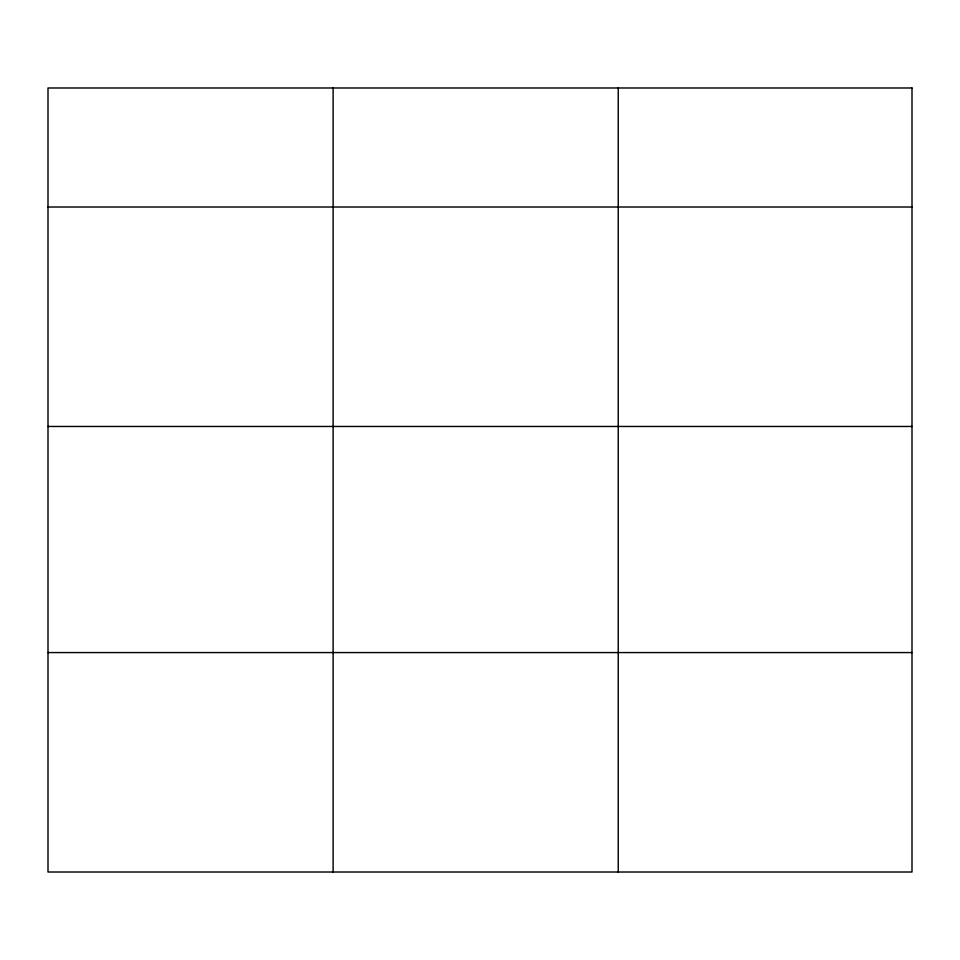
<?xml version="1.0" encoding="UTF-8"?>
<svg xmlns="http://www.w3.org/2000/svg" width="960" height="960" viewBox="0 0 960 960"><rect width="100%" height="100%" fill="white"/><g stroke="black" fill="none" stroke-linecap="round" stroke-linejoin="round"><path stroke-width="1.44" d="M48 207.012L912 207.012M48 426.468L912 426.468M48 652.572L912 652.572M618.24 87.984L618.24 872.016M333.12 87.984L333.12 872.016M912 87.984L48 87.984L48 872.016L912 872.016L912 87.984"/></g></svg>
